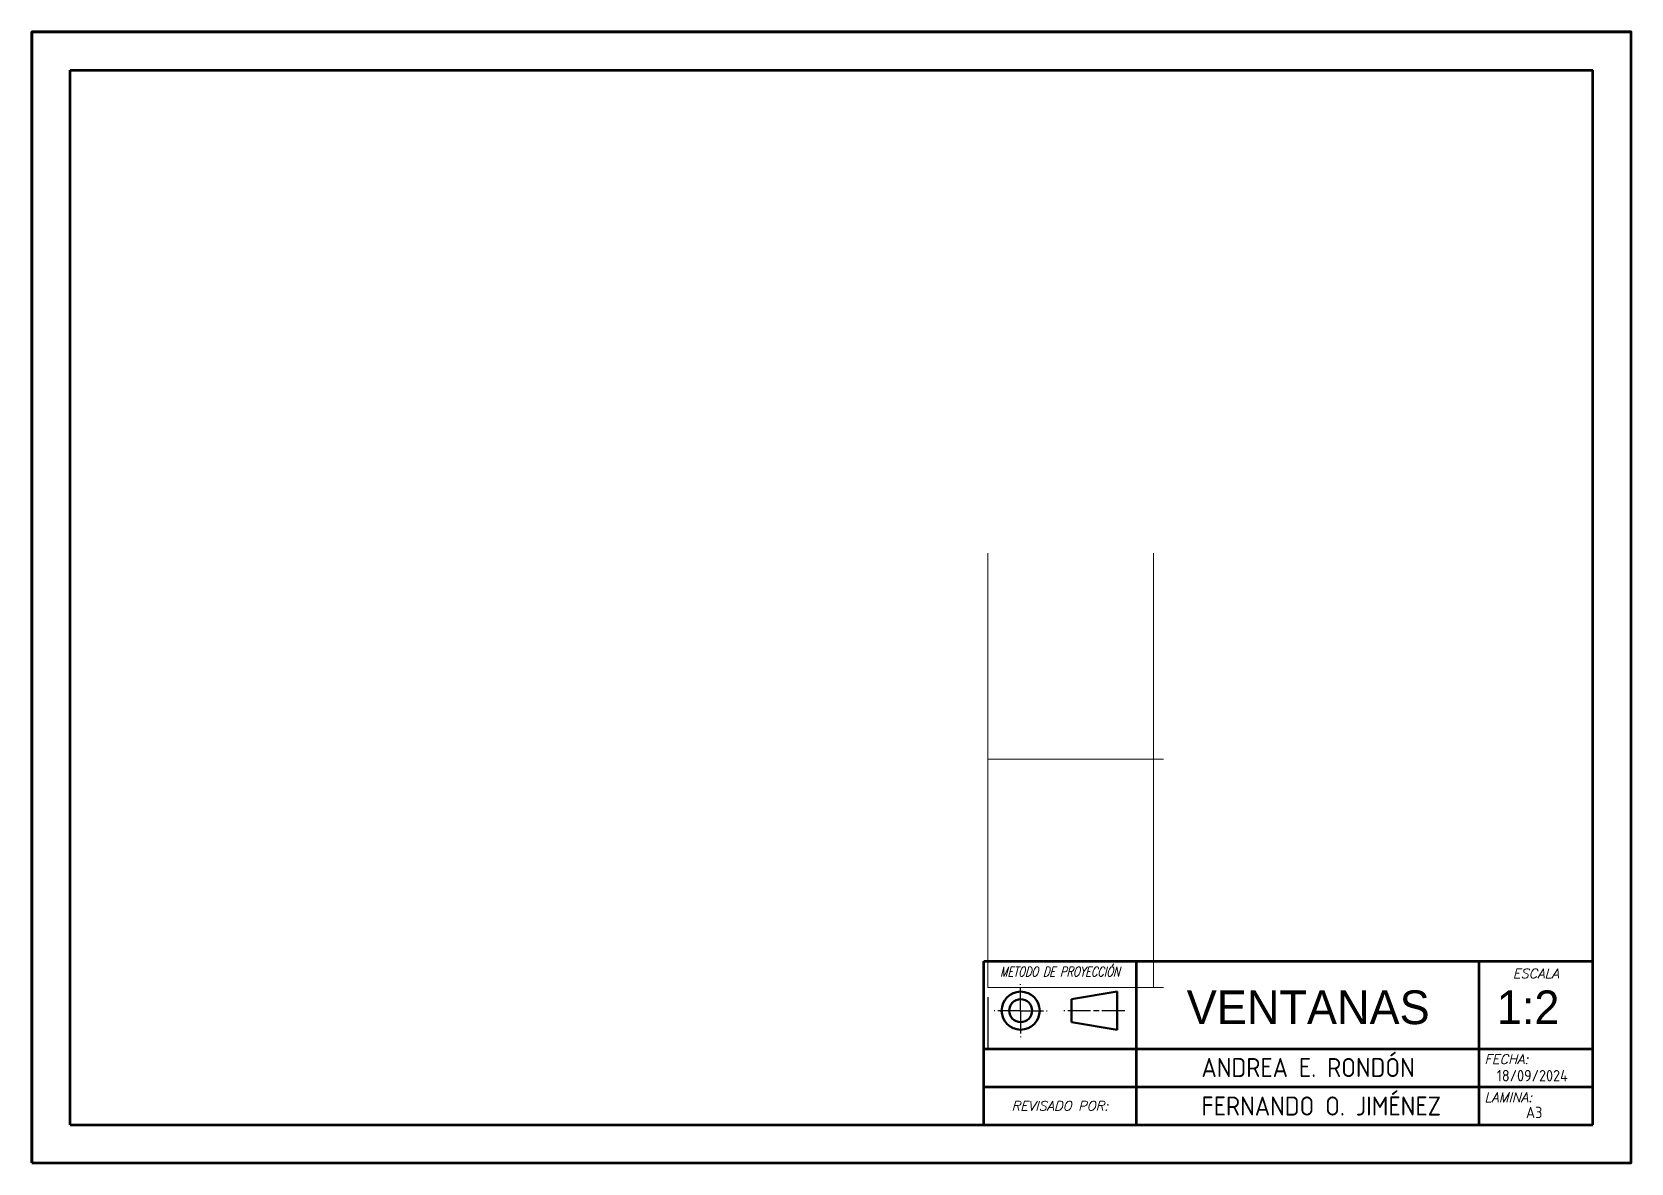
# Paper-space layout 'Ventanas' of a CAD drawing. Header units: millimetres. Extents: x 18 to 438, y 16 to 313.
# The model-space entities are those that its viewports show. They can reach past a viewport. Long polylines and large blocks are cut down to what shows.
import ezdxf

# ---------------------------------------------------------------- set-up
doc = ezdxf.new("R2010")
doc.units = ezdxf.units.MM
doc.linetypes.add('ACAD_ISO08W100', pattern=[36, 24, -3, 6, -3])
for name, color, linetype, lineweight in [('ACABADO', 7, 'Continuous', 50), ('AUXILIAR', 4, 'Continuous', 9), ('EJES', 1, 'ACAD_ISO08W100', 25), ('HIDDEN', 4, 'Continuous', 9), ('MARCO', 5, 'Continuous', 53), ('TEXTO', 1, 'Continuous', 35)]:
    doc.layers.add(name, color=color, linetype=linetype, lineweight=lineweight)
doc.layers.get('HIDDEN').off()
doc.styles.add('ACISOGDT', font='amgdt.shx')
doc.styles.add('ACISOTS', font='isocp.shx', dxfattribs={"height": 1})
doc.styles.add('COMP', font='romans.shx', dxfattribs={"width": 0.75, "oblique": 15})
doc.styles.add('NORMAL', font='romans.shx', dxfattribs={"oblique": 15})
doc.dimstyles.new('ISO-25 (1-2)', dxfattribs={"dimtxt": 2.5, "dimasz": 2, "dimexe": 1.5, "dimexo": 1, "dimgap": 1.5, "dimtad": 1, "dimdec": 1, "dimtxsty": 'NORMAL', "dimcen": 0, "dimclrd": 6, "dimclre": 6, "dimclrt": 256, "dimadec": 0, "dimazin": 0, "dimtfac": 1, "dimtdec": 1, "dimtmove": 0, "dimatfit": 3, "dimfxl": 1, "dimlwd": 25, "dimlwe": 25, "dimarcsym": 0})

# ---------------------------------------------------------------- blocks, each defined once
blk = doc.blocks.new('*U111')
at = {"layer": 'AUXILIAR'}
blk.add_lwpolyline([(-43.5, 60), (43.5, 60), (43.5, -60), (-43.5, -60)], close=True, dxfattribs=at)
blk = doc.blocks.new('*U112')
at = {"layer": 'AUXILIAR', "color": 0, "linetype": 'ByBlock', "lineweight": -2, "transparency": 16777216}
for p in [(0, 120), (87, 120), (0, 0), (87, 0)]:
    blk.add_blockref('*U111', p, dxfattribs=at)
blk = doc.blocks.new('*D113')
at = {"layer": 'AUXILIAR', "color": 6, "lineweight": 25, "transparency": 16777216}
for p, q in [((1695.89, -1314.42), (1695.89, -1370.14)), ((2043.89, -1314.42), (2043.89, -1370.14)), ((1705.89, -1362.64), (2033.89, -1362.64))]:
    blk.add_line(p, q, dxfattribs=at)
at = {"layer": 'AUXILIAR', "color": 6, "transparency": 16777216}
for points in [[(1705.89, -1360.98), (1705.89, -1364.31), (1695.89, -1362.64)], [(2033.89, -1360.98), (2033.89, -1364.31), (2043.89, -1362.64)]]:
    blk.add_solid(points, dxfattribs=at)
at = {"layer": 'Defpoints', "color": 0, "transparency": 16777216}
for p in [(1695.89, -1309.42), (2043.89, -1309.42), (2043.89, -1362.64)]:
    blk.add_point(p, dxfattribs=at)
at = {"layer": 'AUXILIAR', "transparency": 16777216, "insert": (1869.89, -1348.89), "char_height": 12.5, "attachment_point": 5, "style": 'NORMAL'}
blk.add_mtext('348', dxfattribs=at)

msp = doc.modelspace()

# ---------------------------------------------------------------- block references
at = {"layer": 'AUXILIAR'}
msp.add_blockref('*U112', (1739.39, -1249.42), dxfattribs=at)

# ---------------------------------------------------------------- dimensions: what is measured, and where the dimension line sits
dim = msp.add_linear_dim(base=(2043.89, -1362.64), p1=(1695.89, -1309.42), p2=(2043.89, -1309.42), dimstyle='ISO-25 (1-2)', dxfattribs=at)
dim.commit()
dim.dimension.update_dxf_attribs({"geometry": '*D113', "text_midpoint": (1869.89, -1348.89)})

psp = doc.layouts.new('Ventanas')

# ---------------------------------------------------------------- linework, layer by layer
at = {"layer": 'ACABADO'}
for p, q in [((302.85, 60.68), (290.85, 58.68)), ((302.85, 55.68), (302.85, 60.68)), ((290.85, 55.68), (290.85, 58.68)), ((290.85, 55.68), (290.85, 52.68)), ((302.85, 55.68), (302.85, 50.68)), ((302.85, 50.68), (290.85, 52.68))]:
    psp.add_line(p, q, dxfattribs=at)
for radius in [5, 3]:
    psp.add_circle((277.5, 55.68), radius, dxfattribs=at)
at = {"layer": 'EJES', "ltscale": 0.25}
for p, q in [((277.5, 55.68), (277.5, 62.68)), ((277.5, 55.68), (270.5, 55.68)), ((277.5, 55.68), (284.5, 55.68)), ((277.5, 55.68), (277.5, 48.68)), ((304.85, 55.68), (288.85, 55.68))]:
    psp.add_line(p, q, dxfattribs=at)
at = {"layer": 'MARCO'}
for p, q in [((17.82, 312.68), (437.82, 312.68)), ((17.82, 15.68), (17.82, 312.68)), ((437.82, 15.68), (437.82, 312.68)), ((27.82, 302.68), (427.82, 302.68)), ((27.82, 25.68), (27.82, 302.68)), ((427.82, 25.68), (427.82, 302.68)), ((267.82, 68.68), (427.82, 68.68)), ((267.82, 25.68), (267.82, 68.68)), ((307.82, 68.68), (307.82, 25.68)), ((397.82, 68.68), (397.82, 25.68)), ((267.82, 45.68), (427.82, 45.68)), ((267.82, 35.68), (427.82, 35.68)), ((27.82, 25.68), (427.82, 25.68)), ((17.82, 15.68), (437.82, 15.68))]:
    psp.add_line(p, q, dxfattribs=at)
psp.add_lwpolyline([(17.82, 15.68), (437.82, 15.68), (437.82, 312.68), (17.82, 312.68)], close=True, dxfattribs=at)

# ---------------------------------------------------------------- texts
at = {"layer": 'TEXTO'}
for s, height, style, p in [('VENTANAS', 8.853, 'ACISOGDT', (321.12, 52.14)), ('1:2', 8.853, 'ACISOGDT', (402.55, 52.14)), ('ANDREA E. RONDÓN', 5, 'ACISOTS', (324.98, 38.25)), ('18/09/2024', 3, 'ACISOTS', (402.56, 37.11)), ('FERNANDO O. JIMÉNEZ', 5, 'ACISOTS', (324.98, 28.14)), ('A3', 3, 'ACISOTS', (410.21, 27.45))]:
    psp.add_text(s, height=height, dxfattribs=dict(at, style=style)).set_placement(p)
at = {"layer": 'TEXTO', "char_height": 2.5}
for s, insert, width, attachment_point, style in [('METODO DE PROYECCIÓN', (287.82, 67.18), 40, 2, 'COMP'), ('ESCALA', (412.82, 66.68), 30, 2, 'NORMAL'), ('FECHA:', (399.32, 44.18), 30, 1, 'NORMAL'), ('LAMINA:', (399.32, 34.18), 30, 1, 'NORMAL')]:
    psp.add_mtext(s, dxfattribs=dict(at, insert=insert, width=width, attachment_point=attachment_point, style=style))
at = {"layer": 'TEXTO', "insert": (287.82, 30.68), "char_height": 2.5, "attachment_point": 5, "style": 'NORMAL'}
psp.add_mtext_dynamic_manual_height_columns('REVISADO POR:', width=40, gutter_width=12.5, heights=[0], dxfattribs=at)

# ---------------------------------------------------------------- viewports
at = {"layer": 'HIDDEN', "view_target_point": (2145.16, -1159.46)}
psp.add_viewport(center=(171.4, 239.24), size=(287.17, 126.8777), view_center_point=(-692.38, -358.66), view_height=253.7555, status=3, dxfattribs=at)
psp.add_viewport(center=(171.4, 110.74), size=(287.17, 130.1223), view_center_point=(-644.2, -51.98), view_height=260.2446, dxfattribs=at)

doc.saveas('drawing.dxf')
